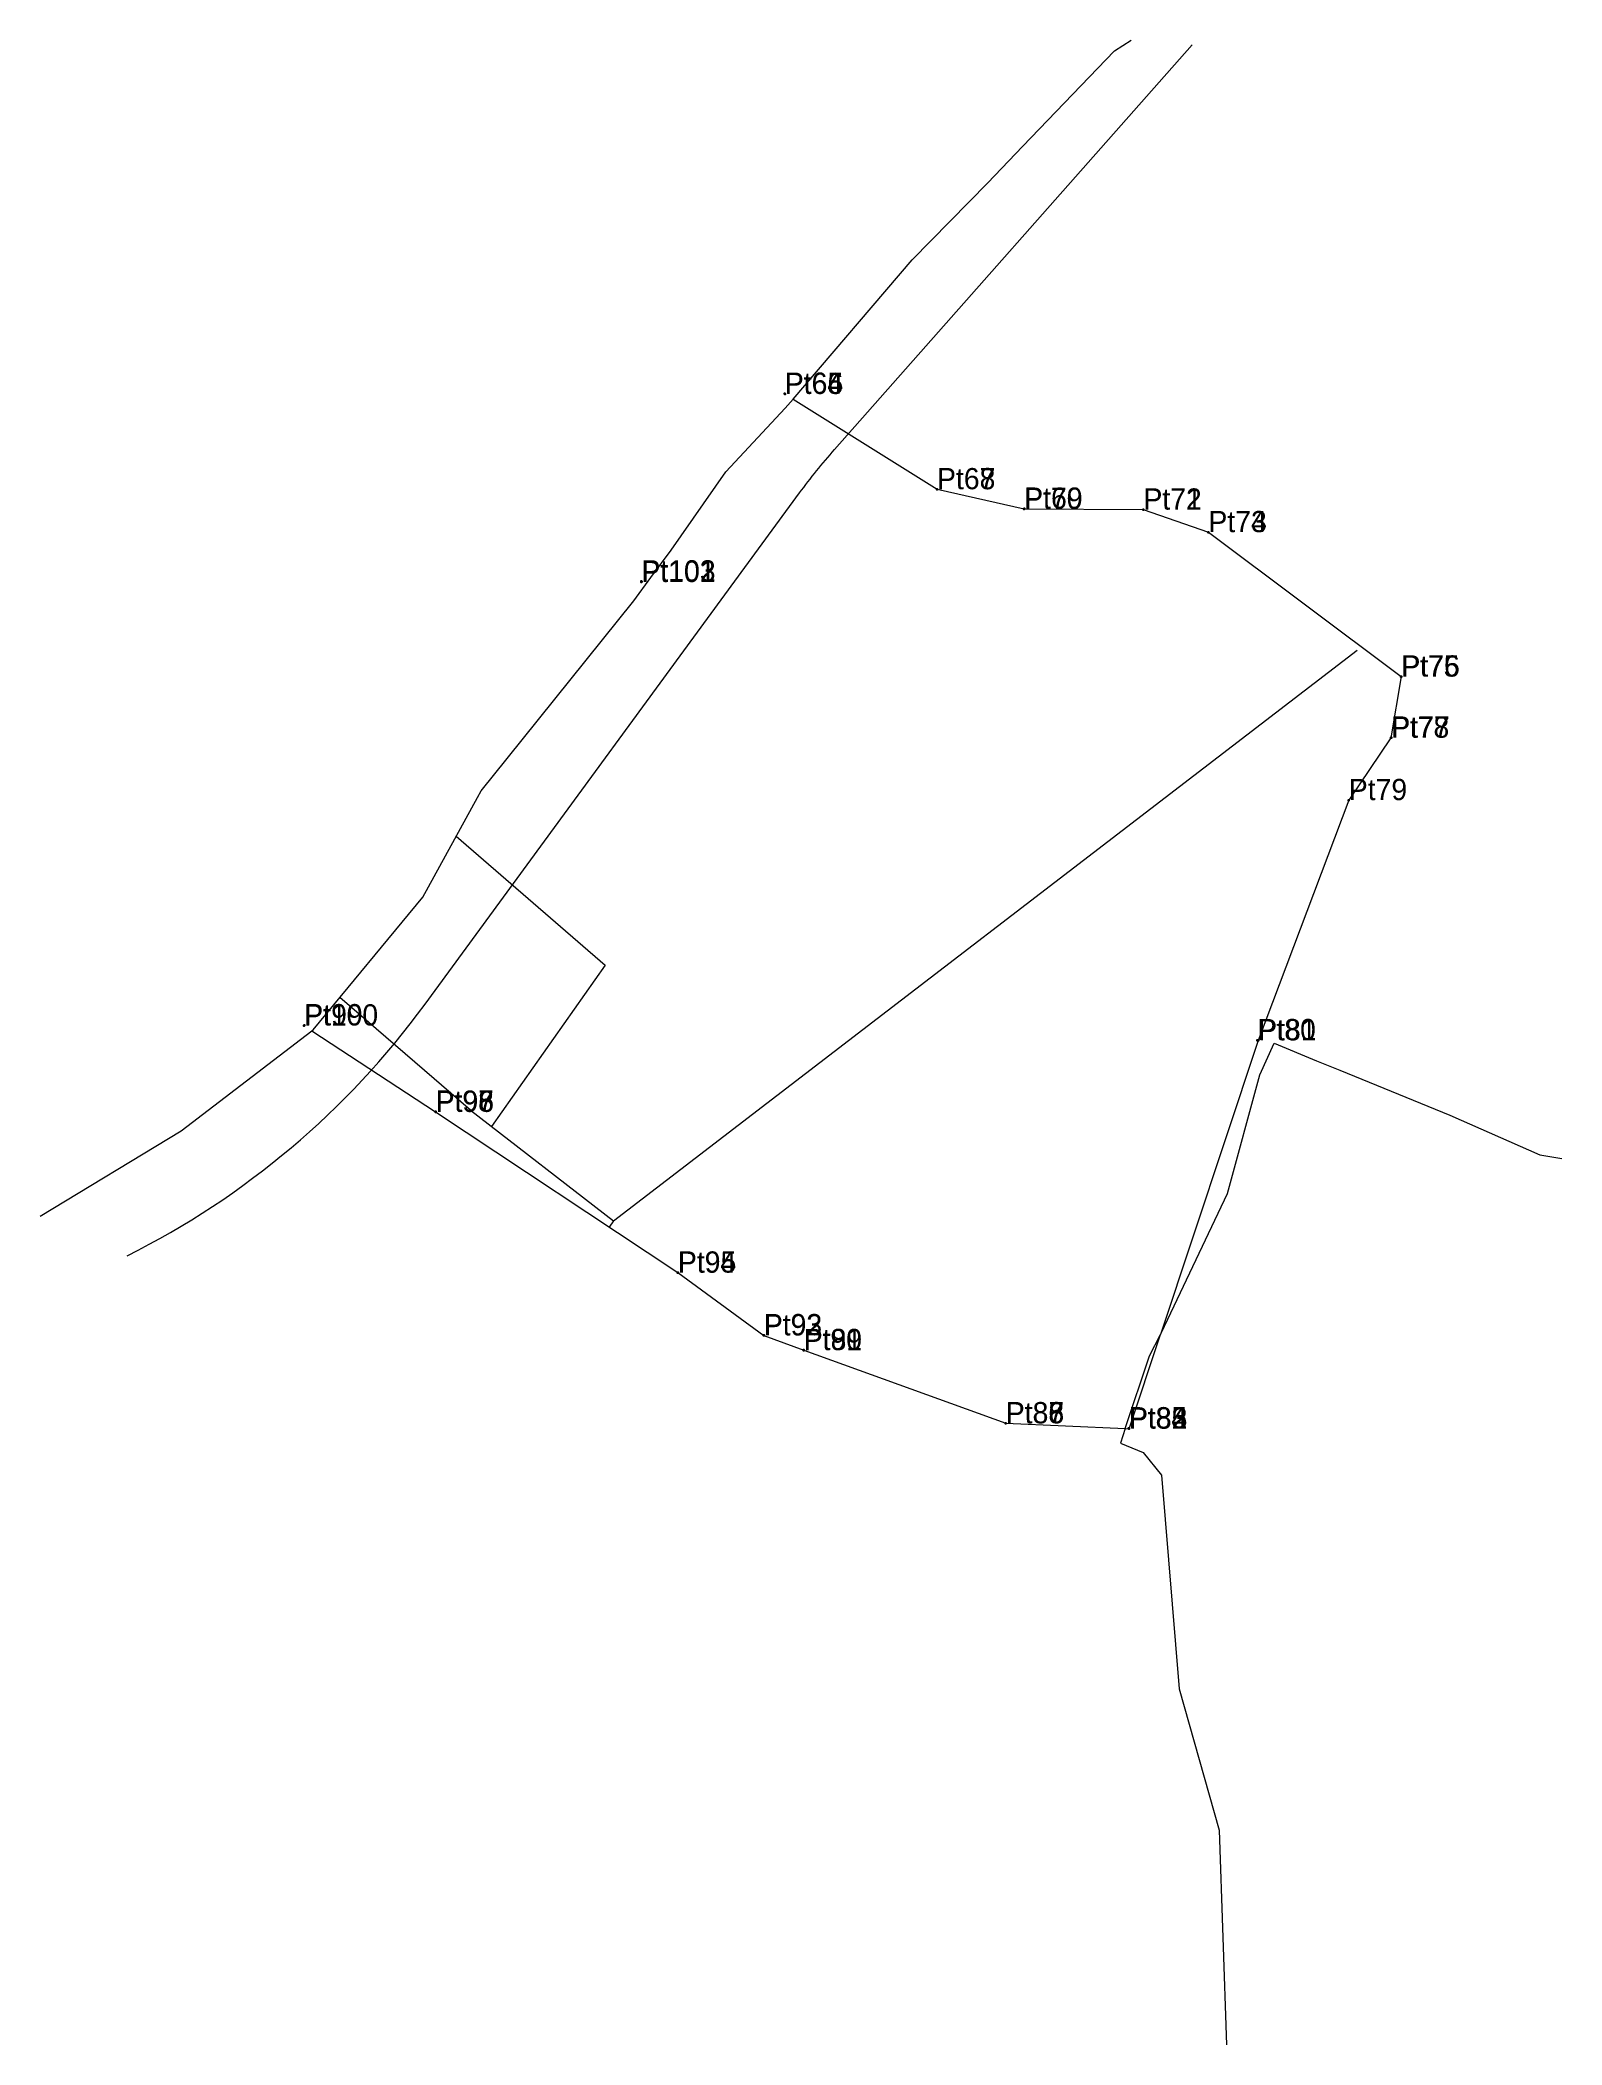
# Model space of a CAD drawing. Header units: metres. Extents: x 551198 to 551327, y 1837292 to 1837462.
import ezdxf

# ---------------------------------------------------------------- set-up
doc = ezdxf.new("R2010")
doc.units = ezdxf.units.M
doc.header["$MEASUREMENT"] = 0
for name, color, linetype, lineweight in [('Level 10', 7, 'Continuous', 0), ('Level 12', 7, 'Continuous', 0), ('Level 30', 7, 'Continuous', 0), ('Level 36', 7, 'Continuous', 0), ('Level 7', 7, 'Continuous', 0)]:
    doc.layers.add(name, color=color, linetype=linetype, lineweight=lineweight)
doc.styles.add('Style-FmSimple', font='FmSimple.shx')

# ---------------------------------------------------------------- blocks, each defined once
blk = doc.blocks.new('DDCT')
at = {"layer": 'Level 7', "color": 3, "linetype": 'Continuous', "lineweight": 30}
blk.add_point((-0.001, -0.004), dxfattribs=at)
blk = doc.blocks.new('SHMIA')
at = {"layer": 'Level 12', "color": 2, "linetype": 'Continuous', "lineweight": 0, "style": 'Style-FmSimple'}
blk.add_text('Pt64', height=1.8, dxfattribs=at).set_placement((0, 0))
blk = doc.blocks.new('SHMIA_1')
at = {"layer": 'Level 12', "color": 2, "linetype": 'Continuous', "lineweight": 0, "style": 'Style-FmSimple'}
blk.add_text('Pt65', height=1.8, dxfattribs=at).set_placement((0, 0))
blk = doc.blocks.new('SHMIA_2')
at = {"layer": 'Level 12', "color": 2, "linetype": 'Continuous', "lineweight": 0, "style": 'Style-FmSimple'}
blk.add_text('Pt66', height=1.8, dxfattribs=at).set_placement((0, 0))
blk = doc.blocks.new('SHMIA_3')
at = {"layer": 'Level 12', "color": 2, "linetype": 'Continuous', "lineweight": 0, "style": 'Style-FmSimple'}
blk.add_text('Pt67', height=1.8, dxfattribs=at).set_placement((0, 0))
blk = doc.blocks.new('SHMIA_4')
at = {"layer": 'Level 12', "color": 2, "linetype": 'Continuous', "lineweight": 0, "style": 'Style-FmSimple'}
blk.add_text('Pt68', height=1.8, dxfattribs=at).set_placement((0, 0))
blk = doc.blocks.new('SHMIA_5')
at = {"layer": 'Level 12', "color": 2, "linetype": 'Continuous', "lineweight": 0, "style": 'Style-FmSimple'}
blk.add_text('Pt69', height=1.8, dxfattribs=at).set_placement((0, 0))
blk = doc.blocks.new('SHMIA_6')
at = {"layer": 'Level 12', "color": 2, "linetype": 'Continuous', "lineweight": 0, "style": 'Style-FmSimple'}
blk.add_text('Pt70', height=1.8, dxfattribs=at).set_placement((0, 0))
blk = doc.blocks.new('SHMIA_7')
at = {"layer": 'Level 12', "color": 2, "linetype": 'Continuous', "lineweight": 0, "style": 'Style-FmSimple'}
blk.add_text('Pt71', height=1.8, dxfattribs=at).set_placement((0, 0))
blk = doc.blocks.new('SHMIA_8')
at = {"layer": 'Level 12', "color": 2, "linetype": 'Continuous', "lineweight": 0, "style": 'Style-FmSimple'}
blk.add_text('Pt72', height=1.8, dxfattribs=at).set_placement((0, 0))
blk = doc.blocks.new('SHMIA_9')
at = {"layer": 'Level 12', "color": 2, "linetype": 'Continuous', "lineweight": 0, "style": 'Style-FmSimple'}
blk.add_text('Pt73', height=1.8, dxfattribs=at).set_placement((0, 0))
blk = doc.blocks.new('SHMIA_10')
at = {"layer": 'Level 12', "color": 2, "linetype": 'Continuous', "lineweight": 0, "style": 'Style-FmSimple'}
blk.add_text('Pt74', height=1.8, dxfattribs=at).set_placement((0, 0))
blk = doc.blocks.new('SHMIA_11')
at = {"layer": 'Level 12', "color": 2, "linetype": 'Continuous', "lineweight": 0, "style": 'Style-FmSimple'}
blk.add_text('Pt75', height=1.8, dxfattribs=at).set_placement((0, 0))
blk = doc.blocks.new('SHMIA_12')
at = {"layer": 'Level 12', "color": 2, "linetype": 'Continuous', "lineweight": 0, "style": 'Style-FmSimple'}
blk.add_text('Pt76', height=1.8, dxfattribs=at).set_placement((0, 0))
blk = doc.blocks.new('SHMIA_13')
at = {"layer": 'Level 12', "color": 2, "linetype": 'Continuous', "lineweight": 0, "style": 'Style-FmSimple'}
blk.add_text('Pt77', height=1.8, dxfattribs=at).set_placement((0, 0))
blk = doc.blocks.new('SHMIA_14')
at = {"layer": 'Level 12', "color": 2, "linetype": 'Continuous', "lineweight": 0, "style": 'Style-FmSimple'}
blk.add_text('Pt78', height=1.8, dxfattribs=at).set_placement((0, 0))
blk = doc.blocks.new('SHMIA_15')
at = {"layer": 'Level 12', "color": 2, "linetype": 'Continuous', "lineweight": 0, "style": 'Style-FmSimple'}
blk.add_text('Pt79', height=1.8, dxfattribs=at).set_placement((0, 0))
blk = doc.blocks.new('SHMIA_16')
at = {"layer": 'Level 12', "color": 2, "linetype": 'Continuous', "lineweight": 0, "style": 'Style-FmSimple'}
blk.add_text('Pt80', height=1.8, dxfattribs=at).set_placement((0, 0))
blk = doc.blocks.new('SHMIA_17')
at = {"layer": 'Level 12', "color": 2, "linetype": 'Continuous', "lineweight": 0, "style": 'Style-FmSimple'}
blk.add_text('Pt81', height=1.8, dxfattribs=at).set_placement((0, 0))
blk = doc.blocks.new('SHMIA_18')
at = {"layer": 'Level 12', "color": 2, "linetype": 'Continuous', "lineweight": 0, "style": 'Style-FmSimple'}
blk.add_text('Pt82', height=1.8, dxfattribs=at).set_placement((0, 0))
blk = doc.blocks.new('SHMIA_19')
at = {"layer": 'Level 12', "color": 2, "linetype": 'Continuous', "lineweight": 0, "style": 'Style-FmSimple'}
blk.add_text('Pt83', height=1.8, dxfattribs=at).set_placement((0, 0))
blk = doc.blocks.new('SHMIA_20')
at = {"layer": 'Level 12', "color": 2, "linetype": 'Continuous', "lineweight": 0, "style": 'Style-FmSimple'}
blk.add_text('Pt84', height=1.8, dxfattribs=at).set_placement((0, 0))
blk = doc.blocks.new('SHMIA_21')
at = {"layer": 'Level 12', "color": 2, "linetype": 'Continuous', "lineweight": 0, "style": 'Style-FmSimple'}
blk.add_text('Pt85', height=1.8, dxfattribs=at).set_placement((0, 0))
blk = doc.blocks.new('SHMIA_22')
at = {"layer": 'Level 12', "color": 2, "linetype": 'Continuous', "lineweight": 0, "style": 'Style-FmSimple'}
blk.add_text('Pt86', height=1.8, dxfattribs=at).set_placement((0, 0))
blk = doc.blocks.new('SHMIA_23')
at = {"layer": 'Level 12', "color": 2, "linetype": 'Continuous', "lineweight": 0, "style": 'Style-FmSimple'}
blk.add_text('Pt87', height=1.8, dxfattribs=at).set_placement((0, 0))
blk = doc.blocks.new('SHMIA_24')
at = {"layer": 'Level 12', "color": 2, "linetype": 'Continuous', "lineweight": 0, "style": 'Style-FmSimple'}
blk.add_text('Pt88', height=1.8, dxfattribs=at).set_placement((0, 0))
blk = doc.blocks.new('SHMIA_25')
at = {"layer": 'Level 12', "color": 2, "linetype": 'Continuous', "lineweight": 0, "style": 'Style-FmSimple'}
blk.add_text('Pt89', height=1.8, dxfattribs=at).set_placement((0, 0))
blk = doc.blocks.new('SHMIA_26')
at = {"layer": 'Level 12', "color": 2, "linetype": 'Continuous', "lineweight": 0, "style": 'Style-FmSimple'}
blk.add_text('Pt90', height=1.8, dxfattribs=at).set_placement((0, 0))
blk = doc.blocks.new('SHMIA_27')
at = {"layer": 'Level 12', "color": 2, "linetype": 'Continuous', "lineweight": 0, "style": 'Style-FmSimple'}
blk.add_text('Pt91', height=1.8, dxfattribs=at).set_placement((0, 0))
blk = doc.blocks.new('SHMIA_28')
at = {"layer": 'Level 12', "color": 2, "linetype": 'Continuous', "lineweight": 0, "style": 'Style-FmSimple'}
blk.add_text('Pt92', height=1.8, dxfattribs=at).set_placement((0, 0))
blk = doc.blocks.new('SHMIA_29')
at = {"layer": 'Level 12', "color": 2, "linetype": 'Continuous', "lineweight": 0, "style": 'Style-FmSimple'}
blk.add_text('Pt93', height=1.8, dxfattribs=at).set_placement((0, 0))
blk = doc.blocks.new('SHMIA_30')
at = {"layer": 'Level 12', "color": 2, "linetype": 'Continuous', "lineweight": 0, "style": 'Style-FmSimple'}
blk.add_text('Pt94', height=1.8, dxfattribs=at).set_placement((0, 0))
blk = doc.blocks.new('SHMIA_31')
at = {"layer": 'Level 12', "color": 2, "linetype": 'Continuous', "lineweight": 0, "style": 'Style-FmSimple'}
blk.add_text('Pt95', height=1.8, dxfattribs=at).set_placement((0, 0))
blk = doc.blocks.new('SHMIA_32')
at = {"layer": 'Level 12', "color": 2, "linetype": 'Continuous', "lineweight": 0, "style": 'Style-FmSimple'}
blk.add_text('Pt96', height=1.8, dxfattribs=at).set_placement((0, 0))
blk = doc.blocks.new('SHMIA_33')
at = {"layer": 'Level 12', "color": 2, "linetype": 'Continuous', "lineweight": 0, "style": 'Style-FmSimple'}
blk.add_text('Pt97', height=1.8, dxfattribs=at).set_placement((0, 0))
blk = doc.blocks.new('SHMIA_34')
at = {"layer": 'Level 12', "color": 2, "linetype": 'Continuous', "lineweight": 0, "style": 'Style-FmSimple'}
blk.add_text('Pt98', height=1.8, dxfattribs=at).set_placement((0, 0))
blk = doc.blocks.new('SHMIA_35')
at = {"layer": 'Level 12', "color": 2, "linetype": 'Continuous', "lineweight": 0, "style": 'Style-FmSimple'}
blk.add_text('Pt99', height=1.8, dxfattribs=at).set_placement((0, 0))
blk = doc.blocks.new('SHMIA_36')
at = {"layer": 'Level 12', "color": 2, "linetype": 'Continuous', "lineweight": 0, "style": 'Style-FmSimple'}
blk.add_text('Pt100', height=1.8, dxfattribs=at).set_placement((0, 0))
blk = doc.blocks.new('SHMIA_37')
at = {"layer": 'Level 12', "color": 2, "linetype": 'Continuous', "lineweight": 0, "style": 'Style-FmSimple'}
blk.add_text('Pt101', height=1.8, dxfattribs=at).set_placement((0, 0))
blk = doc.blocks.new('SHMIA_38')
at = {"layer": 'Level 12', "color": 2, "linetype": 'Continuous', "lineweight": 0, "style": 'Style-FmSimple'}
blk.add_text('Pt102', height=1.8, dxfattribs=at).set_placement((0, 0))
blk = doc.blocks.new('SHMIA_39')
at = {"layer": 'Level 12', "color": 2, "linetype": 'Continuous', "lineweight": 0, "style": 'Style-FmSimple'}
blk.add_text('Pt103', height=1.8, dxfattribs=at).set_placement((0, 0))

msp = doc.modelspace()

# ---------------------------------------------------------------- linework, layer by layer
at = {"layer": 'Level 10', "color": 1, "linetype": 'Continuous', "lineweight": 0, "flags": 128}
for points in [[(551261.7192, 1837431.2227), (551271.81, 1837443.05), (551278.25, 1837449.58), (551281.19, 1837452.66), (551289, 1837460.78), (551290.39, 1837461.68)], [(551237.4608, 1837400.754), (551248.2, 1837414.12), (551249.64, 1837416.08), (551251.38, 1837418.4), (551256.01, 1837425.06), (551261.06, 1837430.45), (551261.7192, 1837431.2227)], [(551246.47, 1837361.53), (551309.59, 1837409.93)], [(551234.9373, 1837397.4373), (551235.24, 1837397.99), (551237.4608, 1837400.754)], [(551220.8991, 1837377.6429), (551221, 1837377.72), (551230.3, 1837388.97), (551234.9373, 1837397.4373)], [(551234.34, 1837370.9), (551223.265722, 1837380.460793)], [(551197.83, 1837361.92), (551209.81, 1837369.17), (551220.8991, 1837377.6429)], [(551234.34, 1837370.9), (551246.47, 1837361.53)], [(551246.47, 1837361.53), (551246.123556, 1837360.993472)]]:
    msp.add_lwpolyline(points, dxfattribs=at)
at = {"layer": 'Level 10', "color": 2, "linetype": 'Continuous', "lineweight": 0, "flags": 128}
for points in [[(551261.7192, 1837431.2227), (551273.934, 1837423.579), (551281.322, 1837421.907), (551291.435, 1837421.849), (551296.963, 1837419.94), (551313.303, 1837407.688), (551312.445, 1837402.504), (551308.87, 1837397.21), (551301.182, 1837376.83), (551292.8811, 1837351.8676)], [(551220.8991, 1837377.6429), (551231.376, 1837370.775), (551251.95, 1837357.129), (551259.243, 1837351.805), (551262.632, 1837350.557), (551279.774, 1837344.349), (551289.9056, 1837343.9002)], [(551289.9056, 1837343.9002), (551290.227, 1837343.886), (551292.8811, 1837351.8676)]]:
    msp.add_lwpolyline(points, dxfattribs=at)
at = {"layer": 'Level 10', "color": 254, "linetype": 'Continuous', "lineweight": 0, "flags": 128}
for points in [[(551292.8811, 1837351.8676), (551292.97, 1837352.04), (551298.57, 1837363.83), (551301.33, 1837373.91), (551302.55, 1837376.58), (551306.13, 1837375.09), (551308.12, 1837374.31), (551317.44, 1837370.5), (551325.08, 1837367.13), (551326.95, 1837366.8)], [(551289.9056, 1837343.9002), (551291.96, 1837350.08), (551292.8811, 1837351.8676)], [(551289.9056, 1837343.9002), (551289.49, 1837342.65), (551291.42, 1837341.88), (551292.99, 1837339.95), (551294.48, 1837321.81), (551297.88, 1837309.84), (551298.48, 1837291.62)]]:
    msp.add_lwpolyline(points, dxfattribs=at)
at = {"layer": 'Level 30', "color": 5, "linetype": 'Continuous', "lineweight": 0, "flags": 128}
msp.add_lwpolyline([(551205.217528, 1837358.56585), (551205.217528, 1837358.56585, 0.119352), (551230.488824, 1837379.891379), (551262.266522, 1837423.265818, -0.023794), (551265.241678, 1837426.945878), (551295.568902, 1837461.289965)], format="xyb", dxfattribs=at)
at = {"layer": 'Level 36', "color": 1, "linetype": 'Continuous', "lineweight": 0, "flags": 128}
msp.add_lwpolyline([(551233.13836, 1837394.152594), (551245.77287, 1837383.20145), (551236.122597, 1837369.523006)], dxfattribs=at)

# ---------------------------------------------------------------- block references
at = {"layer": 'Level 12', "color": 2, "linetype": 'Continuous', "lineweight": 0}
for name, p in [('SHMIA', (551261.01, 1837431.68)), ('SHMIA_1', (551261.02, 1837431.67)), ('SHMIA_2', (551261.02, 1837431.66)), ('SHMIA_3', (551273.93, 1837423.58)), ('SHMIA_4', (551273.93, 1837423.58)), ('SHMIA_6', (551281.32, 1837421.91)), ('SHMIA_5', (551281.33, 1837421.93)), ('SHMIA_8', (551291.44, 1837421.85)), ('SHMIA_7', (551291.45, 1837421.86)), ('SHMIA_9', (551296.96, 1837419.94)), ('SHMIA_10', (551296.96, 1837419.94)), ('SHMIA_37', (551248.84, 1837415.71)), ('SHMIA_39', (551248.85, 1837415.76)), ('SHMIA_38', (551248.86, 1837415.75)), ('SHMIA_11', (551313.3, 1837407.69)), ('SHMIA_12', (551313.34, 1837407.69)), ('SHMIA_14', (551312.44, 1837402.5)), ('SHMIA_13', (551312.48, 1837402.51)), ('SHMIA_15', (551308.87, 1837397.21)), ('SHMIA_36', (551220.22, 1837378.09)), ('SHMIA_35', (551220.25, 1837378.11)), ('SHMIA_16', (551301.12, 1837376.85)), ('SHMIA_17', (551301.18, 1837376.83)), ('SHMIA_33', (551231.38, 1837370.78)), ('SHMIA_34', (551231.38, 1837370.78)), ('SHMIA_32', (551231.4, 1837370.76)), ('SHMIA_30', (551251.94, 1837357.12)), ('SHMIA_31', (551251.95, 1837357.13)), ('SHMIA_29', (551259.23, 1837351.82)), ('SHMIA_28', (551259.24, 1837351.8)), ('SHMIA_26', (551262.61, 1837350.56)), ('SHMIA_27', (551262.61, 1837350.55)), ('SHMIA_25', (551262.63, 1837350.56)), ('SHMIA_22', (551279.76, 1837344.34)), ('SHMIA_23', (551279.77, 1837344.35)), ('SHMIA_24', (551279.77, 1837344.35)), ('SHMIA_21', (551290.2, 1837343.92)), ('SHMIA_20', (551290.21, 1837343.91)), ('SHMIA_19', (551290.22, 1837343.91)), ('SHMIA_18', (551290.23, 1837343.89))]:
    msp.add_blockref(name, p, dxfattribs=at)
at = {"layer": 'Level 7', "color": 3, "linetype": 'Continuous', "lineweight": 30}
for p in [(551261.01, 1837431.68), (551261.02, 1837431.67), (551261.02, 1837431.66), (551273.93, 1837423.58), (551273.93, 1837423.58), (551281.32, 1837421.91), (551281.33, 1837421.93), (551291.44, 1837421.85), (551291.45, 1837421.86), (551296.96, 1837419.94), (551296.96, 1837419.94), (551248.84, 1837415.71), (551248.85, 1837415.76), (551248.86, 1837415.75), (551313.3, 1837407.69), (551313.34, 1837407.69), (551312.44, 1837402.5), (551312.48, 1837402.51), (551308.87, 1837397.21), (551220.22, 1837378.09), (551220.25, 1837378.11), (551301.12, 1837376.85), (551301.18, 1837376.83), (551231.38, 1837370.78), (551231.38, 1837370.78), (551231.4, 1837370.76), (551251.94, 1837357.12), (551251.95, 1837357.13), (551259.23, 1837351.82), (551259.24, 1837351.8), (551262.61, 1837350.56), (551262.61, 1837350.55), (551262.63, 1837350.56), (551279.76, 1837344.34), (551279.77, 1837344.35), (551279.77, 1837344.35), (551290.2, 1837343.92), (551290.21, 1837343.91), (551290.22, 1837343.91), (551290.23, 1837343.89)]:
    msp.add_blockref('DDCT', p, dxfattribs=at)

doc.saveas('drawing.dxf')
